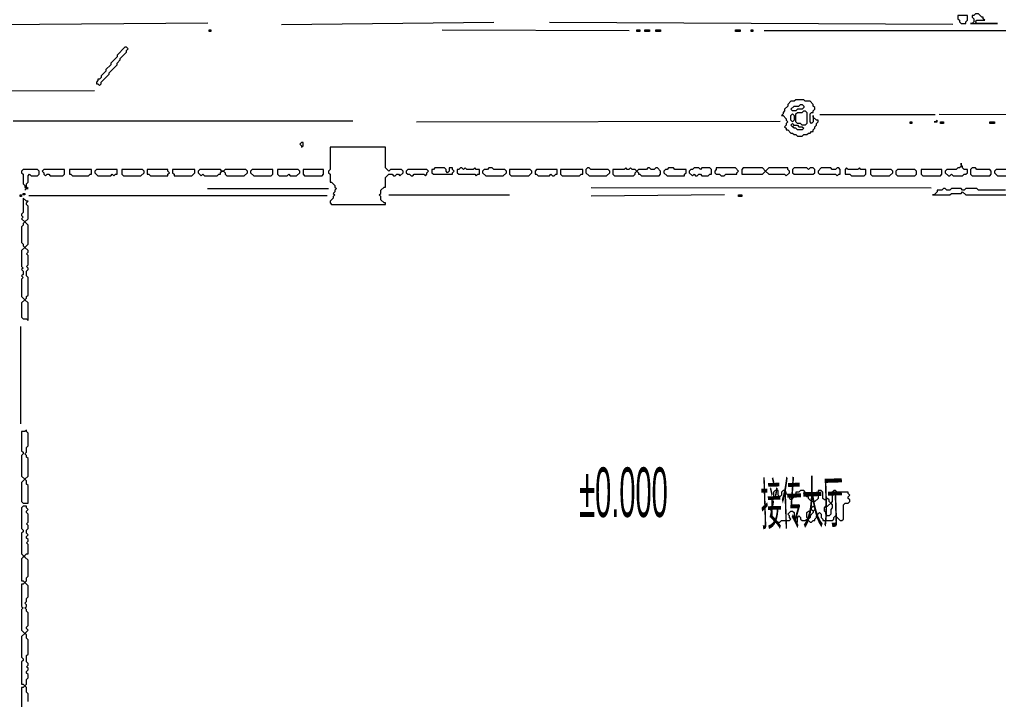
# Model space of a CAD drawing. Extents: x 20 to 3943, y 20 to 2783.
# Drawn here: x 1465 to 2080, y 1411 to 1839 of the extents above; entities that cross this region are included whole.
import ezdxf

# ---------------------------------------------------------------- set-up
doc = ezdxf.new("R2010")
doc.units = 0
for name, color, linetype, lineweight in [('OCR_TEXT', 6, 'Continuous', 0), ('TRACE_CURVE', 6, 'Continuous', 0), ('TRACE_STRAIGHT', 5, 'Continuous', 0), ('TRACE_TEXT_SYMBOL', 6, 'Continuous', 0)]:
    doc.layers.add(name, color=color, linetype=linetype, lineweight=lineweight)
doc.styles.add('wqy-unicode', font='wqy-unicode.lff')

msp = doc.modelspace()

# ---------------------------------------------------------------- linework, layer by layer
at = {"layer": 'TRACE_CURVE', "color": 6}
for points in [[(1467, 1533), (1466, 1532), (1466, 1519), (1467, 1518), (1467, 1517), (1466, 1516), (1466, 1503), (1467, 1502), (1467, 1501), (1466, 1500), (1466, 1486), (1467, 1486), (1468, 1485), (1467, 1484), (1466, 1484), (1466, 1470), (1467, 1469), (1466, 1468), (1466, 1455), (1468, 1453), (1466, 1451), (1466, 1438), (1467, 1437), (1467, 1436), (1466, 1435), (1466, 1421), (1467, 1421), (1468, 1420), (1467, 1419), (1466, 1419), (1466, 1405)], [(1469, 1421), (1469, 1424), (1470, 1425), (1470, 1427), (1469, 1428), (1469, 1429), (1470, 1430), (1470, 1431), (1469, 1432), (1470, 1433), (1470, 1434), (1469, 1435), (1469, 1439), (1470, 1440), (1470, 1449), (1469, 1450), (1469, 1452), (1468, 1453), (1470, 1455), (1469, 1456), (1469, 1457), (1470, 1458), (1470, 1466), (1469, 1467), (1469, 1468), (1468, 1469), (1469, 1470), (1469, 1471), (1468, 1472), (1469, 1473), (1469, 1475), (1470, 1476), (1470, 1483), (1468, 1485), (1469, 1486), (1469, 1488), (1470, 1489), (1470, 1499), (1468, 1501), (1468, 1502), (1469, 1503), (1470, 1503), (1470, 1509), (1469, 1510), (1470, 1511), (1470, 1512), (1469, 1513), (1469, 1514), (1470, 1515), (1469, 1516), (1469, 1518), (1470, 1519), (1470, 1521), (1469, 1522), (1470, 1523), (1470, 1528), (1469, 1529), (1469, 1530), (1470, 1531), (1469, 1532), (1469, 1533), (1467, 1533)], [(1470, 1410), (1470, 1415), (1469, 1416), (1469, 1419), (1468, 1420), (1469, 1421)]]:
    msp.add_lwpolyline(points, dxfattribs=at)
at = {"layer": 'TRACE_STRAIGHT', "color": 5}
for p, q in [((1443.11, 1836.35), (1583.13, 1837.3)), ((1629.37, 1836.39), (1763.13, 1837.76)), ((1798.12, 1837.81), (2051.88, 1836.53)), ((1730.62, 1832.97), (1848.13, 1832.49)), ((1933.12, 1832.56), (2108.12, 1832.46)), ((1424.38, 1794.59), (1511.88, 1794.72)), ((1968.12, 1779.7), (2040.63, 1779.67)), ((2043.12, 1779.86), (2156.87, 1779.63)), ((1460.62, 1775.63), (1674.38, 1775.61)), ((1714.37, 1775.09), (1943.13, 1775.5)), ((1583, 1733), (1659, 1733)), ((1824.37, 1733.69), (2038.13, 1733.48)), ((1470.62, 1728.64), (1658.12, 1728.62)), ((1697, 1729), (1773, 1729)), ((1824.36, 1728.37), (1908.14, 1729.28)), ((1465.46, 1584.87), (1465.58, 1646.13))]:
    msp.add_line(p, q, dxfattribs=at)
at = {"layer": 'TRACE_TEXT_SYMBOL', "color": 6}
for points in [[(2055, 1842), (2055, 1840), (2056, 1839), (2056, 1838), (2057, 1837), (2060, 1837), (2060, 1838), (2061, 1839), (2061, 1842)], [(2066, 1843), (2065, 1842), (2064, 1842), (2064, 1841), (2065, 1840), (2065, 1838), (2064, 1837), (2063, 1837), (2080, 1837), (2067, 1837), (2066, 1838), (2067, 1839), (2072, 1839), (2071, 1840), (2071, 1841), (2070, 1841), (2068, 1843)], [(1584, 1833), (1585, 1833), (1585, 1832), (1584, 1832)], [(1853, 1833), (1855, 1833), (1855, 1832), (1853, 1832)], [(1858, 1833), (1861, 1833), (1861, 1832), (1858, 1832)], [(1865, 1833), (1868, 1833), (1868, 1832), (1865, 1832)], [(1915, 1833), (1918, 1833), (1918, 1832), (1915, 1832)], [(1925, 1833), (1926, 1833), (1926, 1832), (1925, 1832)], [(1531, 1822), (1526, 1817), (1526, 1816), (1522, 1812), (1522, 1811), (1519, 1808), (1519, 1807), (1516, 1804), (1516, 1803), (1515, 1802), (1514, 1802), (1514, 1801), (1513, 1800), (1513, 1799), (1514, 1799), (1515, 1798), (1516, 1799), (1516, 1800), (1521, 1805), (1521, 1806), (1526, 1811), (1526, 1812), (1528, 1814), (1528, 1815), (1532, 1819), (1532, 1820), (1533, 1821), (1532, 1822)], [(1953, 1789), (1952, 1788), (1950, 1788), (1948, 1786), (1948, 1785), (1946, 1783), (1946, 1782), (1945, 1781), (1945, 1780), (1944, 1779), (1945, 1779), (1947, 1777), (1947, 1776), (1948, 1775), (1947, 1774), (1947, 1773), (1946, 1772), (1947, 1771), (1947, 1770), (1948, 1770), (1950, 1768), (1951, 1768), (1952, 1767), (1953, 1767), (1954, 1766), (1957, 1766), (1958, 1767), (1960, 1767), (1961, 1768), (1962, 1768), (1963, 1769), (1964, 1769), (1964, 1770), (1965, 1771), (1965, 1772), (1966, 1773), (1966, 1774), (1967, 1775), (1967, 1776), (1966, 1776), (1964, 1778), (1964, 1779), (1964, 1775), (1963, 1774), (1962, 1775), (1962, 1780), (1963, 1781), (1964, 1781), (1964, 1782), (1965, 1783), (1965, 1784), (1964, 1785), (1964, 1786), (1962, 1788), (1959, 1788), (1958, 1789)], [(1955, 1785), (1956, 1786), (1957, 1786), (1958, 1785), (1958, 1784), (1957, 1783), (1954, 1783), (1953, 1782), (1951, 1782), (1950, 1783), (1952, 1785)], [(1950, 1779), (1951, 1780), (1952, 1779), (1952, 1776), (1951, 1775), (1950, 1776)], [(1957, 1781), (1958, 1782), (1959, 1782), (1960, 1781), (1960, 1774), (1959, 1773), (1957, 1773), (1956, 1774), (1954, 1774), (1953, 1775), (1953, 1780), (1954, 1781)], [(1950, 1773), (1951, 1774), (1952, 1773), (1951, 1772)], [(2025, 1775), (2026, 1775), (2026, 1774), (2025, 1774)], [(2042, 1776), (2041, 1775), (2040, 1775), (2042, 1775)], [(2044, 1775), (2046, 1775), (2046, 1774), (2044, 1774)], [(2075, 1775), (2078, 1775), (2078, 1774), (2075, 1774)], [(1951, 1772), (1952, 1773), (1954, 1773), (1955, 1772), (1957, 1772), (1958, 1771), (1957, 1770), (1954, 1770), (1953, 1771), (1952, 1771)], [(1642, 1762), (1641, 1761), (1642, 1760), (1642, 1759), (1643, 1760), (1643, 1762)], [(1660, 1759), (1660, 1745), (1659, 1744), (1659, 1743), (1660, 1742), (1660, 1737), (1661, 1737), (1663, 1735), (1663, 1734), (1664, 1733), (1663, 1732), (1663, 1731), (1662, 1730), (1663, 1729), (1662, 1728), (1662, 1727), (1660, 1725), (1660, 1724), (1661, 1723), (1695, 1723), (1695, 1724), (1694, 1724), (1692, 1726), (1692, 1728), (1691, 1729), (1692, 1730), (1692, 1732), (1694, 1734), (1695, 1734), (1695, 1740), (1697, 1742), (1699, 1742), (1700, 1741), (1701, 1741), (1702, 1742), (1703, 1742), (1704, 1741), (1706, 1743), (1706, 1744), (1705, 1745), (1698, 1745), (1697, 1744), (1695, 1746), (1695, 1759)], [(2057, 1749), (2057, 1747), (2056, 1746), (2055, 1746), (2054, 1745), (2048, 1745), (2047, 1744), (2047, 1743), (2049, 1741), (2050, 1741), (2051, 1742), (2052, 1741), (2058, 1741), (2059, 1742), (2060, 1742), (2061, 1743), (2061, 1745), (2059, 1745), (2058, 1746), (2058, 1747), (2057, 1748)], [(1467, 1745), (1466, 1744), (1466, 1743), (1467, 1742), (1467, 1736), (1468, 1735), (1468, 1734), (1469, 1733), (1468, 1732), (1469, 1733), (1470, 1733), (1469, 1734), (1469, 1736), (1470, 1737), (1470, 1741), (1471, 1742), (1472, 1741), (1476, 1741), (1477, 1742), (1477, 1744), (1476, 1745)], [(1480, 1745), (1479, 1744), (1480, 1743), (1480, 1742), (1481, 1741), (1482, 1742), (1483, 1742), (1484, 1741), (1492, 1741), (1493, 1742), (1493, 1745)], [(1496, 1745), (1496, 1742), (1497, 1742), (1498, 1741), (1508, 1741), (1509, 1742), (1510, 1742), (1510, 1745)], [(1513, 1745), (1512, 1744), (1512, 1743), (1514, 1741), (1522, 1741), (1523, 1742), (1524, 1741), (1525, 1742), (1526, 1742), (1526, 1745)], [(1529, 1745), (1529, 1742), (1530, 1741), (1541, 1741), (1543, 1743), (1543, 1744), (1542, 1745)], [(1545, 1745), (1545, 1742), (1546, 1742), (1547, 1741), (1558, 1741), (1558, 1742), (1559, 1743), (1558, 1744), (1558, 1745)], [(1561, 1745), (1561, 1743), (1562, 1742), (1562, 1741), (1573, 1741), (1575, 1743), (1575, 1745)], [(1578, 1745), (1577, 1744), (1577, 1743), (1579, 1741), (1580, 1742), (1581, 1741), (1589, 1741), (1590, 1742), (1591, 1742), (1591, 1743), (1592, 1744), (1593, 1744), (1594, 1743), (1594, 1742), (1595, 1741), (1606, 1741), (1608, 1743), (1608, 1744), (1607, 1745), (1594, 1745), (1593, 1744), (1592, 1744), (1591, 1745)], [(1611, 1745), (1610, 1744), (1610, 1743), (1612, 1741), (1623, 1741), (1624, 1742), (1624, 1745)], [(1627, 1745), (1627, 1742), (1628, 1741), (1633, 1741), (1634, 1742), (1635, 1741), (1639, 1741), (1641, 1743), (1641, 1744), (1640, 1745)], [(1643, 1745), (1643, 1742), (1644, 1741), (1655, 1741), (1656, 1742), (1656, 1745)], [(1709, 1745), (1708, 1744), (1708, 1743), (1709, 1742), (1710, 1742), (1711, 1741), (1712, 1741), (1713, 1742), (1719, 1742), (1720, 1741), (1721, 1742), (1721, 1743), (1722, 1744), (1721, 1745)], [(1726, 1746), (1725, 1745), (1724, 1745), (1724, 1743), (1725, 1742), (1737, 1742), (1737, 1743), (1738, 1744), (1737, 1745), (1737, 1746), (1735, 1746), (1735, 1744), (1734, 1743), (1733, 1744), (1733, 1745), (1732, 1746)], [(1742, 1746), (1741, 1745), (1740, 1745), (1740, 1743), (1741, 1742), (1751, 1742), (1752, 1741), (1753, 1742), (1754, 1742), (1754, 1745), (1752, 1745), (1751, 1746), (1750, 1745), (1746, 1745), (1745, 1746), (1744, 1745), (1743, 1746)], [(1760, 1746), (1759, 1745), (1757, 1745), (1756, 1744), (1756, 1743), (1758, 1741), (1769, 1741), (1771, 1743), (1771, 1744), (1770, 1745), (1763, 1745), (1762, 1746)], [(1773, 1745), (1773, 1742), (1774, 1741), (1785, 1741), (1787, 1743), (1787, 1744), (1786, 1745)], [(1790, 1745), (1789, 1744), (1789, 1742), (1790, 1742), (1791, 1741), (1798, 1741), (1799, 1742), (1800, 1741), (1801, 1741), (1802, 1742), (1803, 1742), (1803, 1745)], [(1805, 1745), (1805, 1742), (1806, 1741), (1817, 1741), (1818, 1742), (1819, 1742), (1819, 1745)], [(1822, 1746), (1821, 1745), (1821, 1743), (1823, 1741), (1834, 1741), (1836, 1743), (1836, 1744), (1835, 1745), (1824, 1745), (1823, 1746)], [(1846, 1746), (1845, 1745), (1838, 1745), (1838, 1742), (1839, 1741), (1851, 1741), (1852, 1742), (1852, 1743), (1853, 1744), (1854, 1743), (1854, 1742), (1855, 1742), (1856, 1741), (1867, 1741), (1868, 1742), (1868, 1744), (1866, 1746), (1865, 1746), (1864, 1745), (1862, 1745), (1861, 1746), (1860, 1746), (1859, 1745), (1854, 1745), (1853, 1744), (1852, 1745), (1850, 1745), (1849, 1746), (1848, 1745), (1847, 1745)], [(1873, 1746), (1872, 1745), (1871, 1745), (1870, 1744), (1870, 1743), (1872, 1741), (1883, 1741), (1883, 1742), (1884, 1743), (1884, 1745), (1877, 1745), (1876, 1746)], [(1889, 1746), (1888, 1745), (1887, 1745), (1886, 1744), (1886, 1743), (1888, 1741), (1889, 1742), (1890, 1741), (1891, 1741), (1892, 1742), (1893, 1742), (1894, 1741), (1898, 1741), (1899, 1742), (1900, 1742), (1900, 1745), (1899, 1746), (1894, 1746), (1893, 1745), (1892, 1746)], [(1903, 1746), (1903, 1745), (1902, 1744), (1902, 1743), (1903, 1742), (1905, 1742), (1906, 1741), (1908, 1741), (1909, 1742), (1916, 1742), (1916, 1743), (1917, 1744), (1915, 1746)], [(1920, 1746), (1919, 1745), (1919, 1742), (1932, 1742), (1934, 1744), (1936, 1742), (1946, 1742), (1947, 1741), (1949, 1743), (1949, 1744), (1948, 1745), (1948, 1746), (1936, 1746), (1934, 1744), (1932, 1746)], [(1952, 1746), (1951, 1745), (1951, 1743), (1952, 1742), (1964, 1742), (1965, 1743), (1965, 1745), (1964, 1746), (1962, 1746), (1961, 1745), (1960, 1746)], [(1969, 1746), (1967, 1744), (1967, 1743), (1968, 1742), (1978, 1742), (1979, 1741), (1980, 1742), (1981, 1742), (1981, 1745), (1980, 1746), (1979, 1746), (1978, 1745), (1976, 1745), (1975, 1746)], [(1985, 1746), (1984, 1745), (1984, 1742), (1987, 1742), (1988, 1741), (1996, 1741), (1997, 1742), (1997, 1745), (1994, 1745), (1993, 1746), (1992, 1745), (1986, 1745)], [(2000, 1745), (2000, 1742), (2001, 1741), (2012, 1741), (2014, 1743), (2014, 1744), (2013, 1745)], [(2017, 1745), (2016, 1744), (2016, 1742), (2017, 1741), (2028, 1741), (2029, 1742), (2029, 1744), (2028, 1745)], [(2032, 1745), (2032, 1742), (2033, 1741), (2044, 1741), (2045, 1742), (2045, 1745)], [(2064, 1746), (2063, 1745), (2063, 1742), (2064, 1741), (2075, 1741), (2076, 1742), (2076, 1744), (2075, 1745), (2067, 1745), (2066, 1746)], [(2079, 1745), (2078, 1744), (2078, 1743), (2080, 1741), (2091, 1741), (2092, 1742), (2092, 1745)], [(1465, 1729), (1466, 1729), (1466, 1728), (1465, 1728)], [(1467, 1727), (1467, 1718), (1466, 1717), (1466, 1716), (1467, 1715), (1466, 1714), (1468, 1712), (1467, 1711), (1467, 1710), (1466, 1709), (1466, 1699), (1467, 1698), (1467, 1697), (1468, 1696), (1466, 1694), (1466, 1684), (1467, 1683), (1466, 1682), (1467, 1681), (1467, 1679), (1466, 1678), (1467, 1677), (1466, 1676), (1466, 1665), (1468, 1663), (1466, 1661), (1466, 1652), (1467, 1651), (1469, 1651), (1470, 1650), (1470, 1661), (1468, 1663), (1469, 1664), (1469, 1665), (1470, 1666), (1470, 1677), (1469, 1678), (1469, 1681), (1470, 1682), (1470, 1683), (1469, 1684), (1470, 1685), (1470, 1691), (1469, 1692), (1470, 1693), (1470, 1694), (1468, 1696), (1470, 1698), (1470, 1710), (1468, 1712), (1470, 1714), (1470, 1722), (1469, 1723), (1469, 1724), (1470, 1725), (1469, 1725)], [(1467, 1730), (1468, 1730), (1468, 1729), (1467, 1729)], [(1917, 1729), (1919, 1729), (1919, 1728), (1917, 1728)], [(1469, 1581), (1468, 1580), (1466, 1580), (1466, 1568), (1467, 1567), (1467, 1566), (1466, 1565), (1466, 1552), (1468, 1550), (1466, 1548), (1466, 1536), (1467, 1535), (1470, 1535), (1470, 1546), (1469, 1547), (1469, 1549), (1468, 1550), (1470, 1552), (1470, 1563), (1469, 1564), (1469, 1565), (1468, 1566), (1469, 1567), (1469, 1570), (1470, 1571), (1470, 1579), (1469, 1580)], [(1949, 1538), (1950, 1539), (1951, 1538), (1950, 1537)], [(1975, 1535), (1976, 1534), (1976, 1532), (1975, 1531), (1975, 1528), (1974, 1527), (1973, 1527), (1972, 1528), (1972, 1529), (1971, 1530), (1971, 1532), (1972, 1533), (1973, 1533)], [(1962, 1530), (1963, 1531), (1964, 1530), (1964, 1529), (1962, 1527), (1962, 1526), (1961, 1525), (1960, 1526), (1960, 1529), (1961, 1530)], [(1963, 1532), (1964, 1533), (1965, 1532), (1965, 1531), (1964, 1530), (1963, 1531)]]:
    msp.add_lwpolyline(points, close=True, dxfattribs=at)
for points in [[(2085, 1732), (2068, 1732), (2067, 1733), (2060, 1733), (2059, 1732), (2058, 1732), (2057, 1733), (2051, 1733), (2050, 1732), (2048, 1732), (2047, 1733), (2046, 1733), (2045, 1732), (2042, 1732), (2042, 1731), (2040, 1729), (2039, 1729), (2050, 1729), (2051, 1730), (2057, 1730), (2058, 1731), (2060, 1729), (2088, 1729)], [(1940, 1543), (1939, 1542), (1939, 1538), (1938, 1537), (1938, 1532), (1937, 1531), (1938, 1530), (1938, 1526), (1939, 1525), (1939, 1524), (1940, 1524), (1941, 1523), (1943, 1523), (1944, 1524), (1949, 1524), (1950, 1525), (1949, 1526), (1949, 1527), (1948, 1528), (1950, 1530), (1951, 1530), (1952, 1529), (1952, 1524), (1953, 1523), (1954, 1523), (1954, 1526), (1955, 1527), (1956, 1526), (1956, 1525), (1957, 1524), (1959, 1524), (1960, 1525), (1962, 1523), (1963, 1523), (1964, 1524), (1965, 1524), (1965, 1525), (1966, 1526), (1966, 1527), (1968, 1529), (1969, 1528), (1969, 1526), (1970, 1525), (1970, 1524), (1976, 1524), (1977, 1525), (1977, 1526), (1978, 1527), (1981, 1524), (1982, 1524), (1983, 1525), (1983, 1534), (1984, 1535), (1986, 1535), (1987, 1536), (1987, 1537), (1986, 1538), (1986, 1539), (1987, 1540), (1986, 1541), (1986, 1542), (1981, 1542), (1980, 1541), (1978, 1543)], [(1978, 1543), (1977, 1543), (1976, 1542), (1976, 1536), (1975, 1535), (1974, 1536), (1974, 1537), (1973, 1538), (1972, 1537), (1971, 1537), (1970, 1538), (1970, 1542), (1969, 1543), (1967, 1543), (1967, 1538), (1965, 1536), (1963, 1536), (1961, 1538), (1961, 1539), (1960, 1539), (1959, 1540), (1959, 1542), (1958, 1543), (1956, 1543), (1955, 1542), (1953, 1542), (1953, 1541), (1952, 1540), (1952, 1539), (1951, 1538), (1950, 1539), (1949, 1539), (1947, 1541), (1947, 1542), (1946, 1543), (1945, 1543), (1944, 1542), (1944, 1540), (1943, 1539), (1942, 1540), (1942, 1543), (1940, 1543)]]:
    msp.add_lwpolyline(points, dxfattribs=at)

# ---------------------------------------------------------------- texts
at = {"layer": 'OCR_TEXT', "color": 6, "style": 'wqy-unicode', "width": 0.437695}
msp.add_text('±0.000', height=31.2, dxfattribs=at).set_placement((1816.75, 1526.27))
at = {"layer": 'OCR_TEXT', "color": 6, "style": 'wqy-unicode', "width": 0.364811}
msp.add_text('接传大厅', height=26.142, rotation=1.84761, dxfattribs=at).set_placement((1931.46, 1521.27))

doc.saveas('drawing.dxf')
